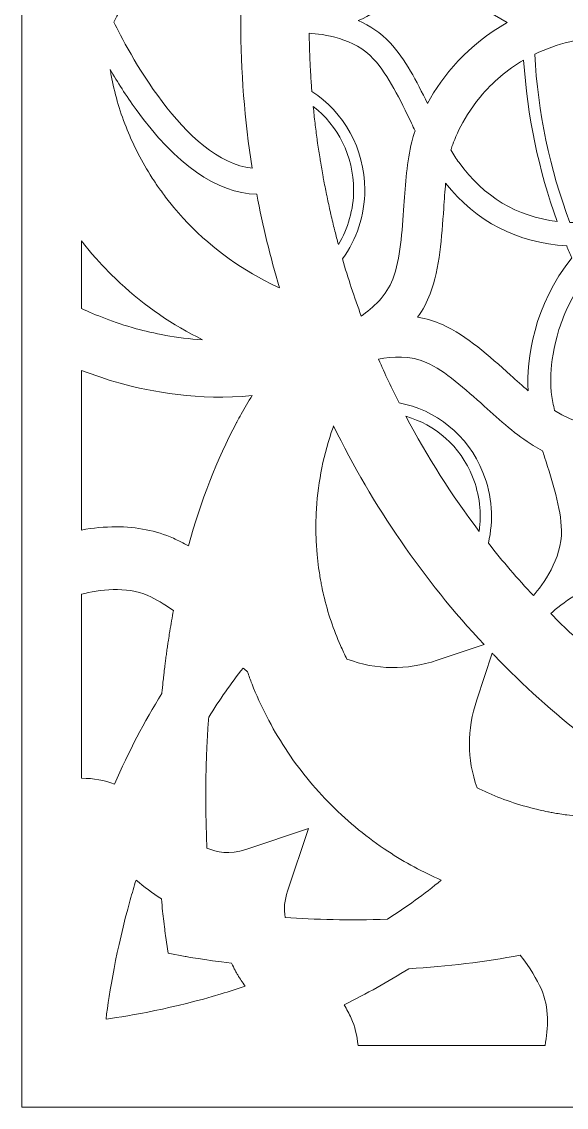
# Model space of a CAD drawing. Header units: millimetres. Extents: x -965 to 732, y -534 to 696.
# Drawn here: x -965.5 to -869.9, y -114.8 to 75.6 of the extents above; entities that cross this region are included whole.
import ezdxf

# ---------------------------------------------------------------- set-up
doc = ezdxf.new("R2010")
doc.units = ezdxf.units.MM
doc.header["$MEASUREMENT"] = 0
doc.layers.add('Layer 7', color=7, linetype='Continuous')

msp = doc.modelspace()

# ---------------------------------------------------------------- linework, layer by layer
at = {"layer": 'Layer 7', "lineweight": 0}
msp.add_lwpolyline([(-965.4706965423935, 266.0942050181481), (-965.4706965423935, -114.8244460361641), (-584.552153124355, -114.8244460361641), (-584.552153124355, 266.0942050181481), (-965.4706965423935, 266.0942050181481)], dxfattribs=at)
for points, knots in [([(-925.0057444213194, 49.92673102734071), (-936.8419024336896, 51.19279190708362), (-947.2144654808762, 71.29468364305146), (-949.2760014614241, 75.53365834128559), (-948.1321292770713, 77.89493981066991), (-945.0683704454497, 83.85833368714965), (-940.7584419170527, 89.51621277064037), (-934.1545261162044, 98.18566862133609), (-928.7254817458968, 100.7071128626965), (-925.0390255564641, 101.1336108248394), (-926.3588615174468, 92.75089800138804), (-927.029349379794, 84.23204682175458), (-927.029349379794, 75.63475032746652), (-927.029349379794, 66.9661555669442), (-926.3478395632458, 58.37729775633786), (-925.0057444213194, 49.92673102734071)], [0, 0, 0, 0, 1, 1, 1, 2, 2, 2, 3, 3, 3, 4, 4, 4, 5, 5, 5, 5]), ([(-894.4872018213622, 89.76635946557822), (-894.4062162906944, 89.6018051337281), (-894.318858692755, 89.44207290684255), (-894.235332946082, 89.27941297336984), (-894.216690343859, 89.24316107713223), (-894.1979616326194, 89.20690918089396), (-894.1791898668733, 89.17082950269268), (-891.1334278198444, 83.2942335155404), (-886.429292210751, 78.6592434472509), (-880.2449425961589, 75.50524236561306), (-887.1141172244645, 71.65582486114907), (-891.6071996324218, 66.13089810020034), (-894.2599601249984, 61.30276550635186), (-896.1325729218282, 65.16992146835912), (-898.1368464059462, 69.02071671709722), (-900.8077759011484, 71.93662636620637), (-902.4410917392086, 73.71994411221208), (-904.4119549246518, 74.96077504991806), (-906.3931511921629, 75.82358740216551), (-904.4095438721731, 76.68071655927436), (-902.4355807621063, 77.91586430184942), (-900.797098383016, 79.69461826994221), (-898.2442243503825, 82.46629531525707), (-896.2948023102161, 86.08915999549437), (-894.4872018213622, 89.76635946557822)], [0, 0, 0, 0, 1, 1, 1, 2, 2, 2, 3, 3, 3, 4, 4, 4, 5, 5, 5, 6, 6, 6, 7, 7, 7, 8, 8, 8, 8]), ([(-903.710683088659, 69.09106778414214), (-901.0709250576778, 66.20925730584351), (-899.0246303731745, 61.93790561714696), (-897.0458451581463, 57.80734217155813), (-896.8386668627865, 57.37490268722944), (-896.6302830411888, 56.94048269550551), (-896.4206075843301, 56.50606270377901), (-896.6635211218234, 55.80995740881647), (-896.8598496810151, 55.15759549458393), (-897.0069238823771, 54.56602654648698), (-897.8600920246973, 51.13329057620623), (-898.1222078730214, 47.19776405455123), (-898.3760572556994, 43.39183160377011), (-898.6812276126209, 38.80592367527719), (-898.9970754876748, 34.06390009861973), (-900.3262542770187, 30.48951479506235), (-901.4026169918975, 27.59375465597587), (-903.8729124770434, 25.38540280112178), (-905.8702972397851, 23.98802567015879), (-907.093389719954, 27.29908959915052), (-908.1908921985479, 30.64786927767378), (-909.1694781244038, 34.02876761960652), (-906.7099247391511, 37.41500472060581), (-905.2494081713362, 41.6157470152045), (-905.2494081713362, 46.16428363023731), (-905.2494081713362, 53.42215436213444), (-908.9615248478906, 59.80076591950736), (-914.5284512819728, 63.38798146662752), (-914.5425731607932, 63.56364386169488), (-914.5605484181307, 63.73853127560925), (-914.5740675338305, 63.91427977969254), (-914.5800521105236, 63.9920362222152), (-914.5859936327104, 64.06987877375315), (-914.5918921003911, 64.14772132529559), (-914.6666777818195, 65.14090272956545), (-914.7320345258674, 66.13580631417827), (-914.7873165148998, 67.13243207913727), (-914.7905886575555, 67.19081399279283), (-914.7936885821748, 67.2492820154643), (-914.7968746158107, 67.30775003813578), (-914.8519843868106, 68.32176982456664), (-914.8974068933808, 69.33751179133985), (-914.9323240998477, 70.35488982944202), (-914.933701844125, 70.39579161260528), (-914.9349073703663, 70.43677950478897), (-914.9362851146401, 70.47768128795224), (-914.9709870485683, 71.51142003932227), (-914.9956142274847, 72.54670875299702), (-915.0093916702365, 73.58371964701473), (-915.0095208337591, 73.59284720283736), (-915.009563888269, 73.60188864964343), (-915.009736106305, 73.61101620546671), (-912.5936893019862, 73.474275086168), (-907.0667820336397, 72.75517868361477), (-903.710683088659, 69.09106778414214)], [0, 0, 0, 0, 1, 1, 1, 2, 2, 2, 3, 3, 3, 4, 4, 4, 5, 5, 5, 6, 6, 6, 7, 7, 7, 8, 8, 8, 9, 9, 9, 10, 10, 10, 11, 11, 11, 12, 12, 12, 13, 13, 13, 14, 14, 14, 15, 15, 15, 16, 16, 16, 17, 17, 17, 18, 18, 18, 18]), ([(-869.2695733741319, 40.41073742864816), (-872.7695174323287, 49.79050656214336), (-874.8585221893608, 59.7174123908665), (-875.4257222855936, 69.93131957388368), (-873.5008843698339, 70.85613041850323), (-871.4451607479466, 71.58564601213665), (-869.257776438778, 72.10626113007075), (-869.257776438778, 72.10626113007075), (-862.6944610395345, 73.66784815681179), (-862.6944610395345, 73.66784815681179), (-862.4679943243241, 62.58225939278191), (-860.3263769577875, 51.82819034493164), (-856.4380381775546, 41.80742568747088), (-856.4380381775546, 41.80742568747088), (-861.3712237723738, 40.95641027058029), (-861.3712237723738, 40.95641027058029), (-864.1522436460534, 40.47669693581652), (-866.7848115740971, 40.29784850711357), (-869.2695733741319, 40.41073742864816)], [0, 0, 0, 0, 1, 1, 1, 2, 2, 2, 3, 3, 3, 4, 4, 4, 5, 5, 5, 6, 6, 6, 6]), ([(-877.3665334240379, 68.90524452504688), (-876.7375070534653, 59.12868504033693), (-874.7435666514115, 49.61665245643746), (-871.4711656711403, 40.59173858278208), (-878.5710694110031, 41.45343151780449), (-884.3467456300102, 44.90890026862301), (-888.7091145498761, 50.93282878418606), (-889.19924707572, 51.60955955028598), (-889.6687134374399, 52.35044153418829), (-890.12776060808, 53.13213919223794), (-889.7651555366917, 54.37228125781071), (-888.4382155817943, 58.23823169357698), (-885.0050490664254, 62.40220543783669), (-882.815081486742, 65.0582380730623), (-880.2591075294889, 67.22766865214773), (-877.3665334240379, 68.90524452504688)], [0, 0, 0, 0, 1, 1, 1, 2, 2, 2, 3, 3, 3, 4, 4, 4, 5, 5, 5, 5]), ([(-945.4079844092473, 60.25292436877136), (-938.3797664261933, 50.54327159041911), (-931.2517480922191, 45.5405099097111), (-924.2154358615517, 45.3696696196051), (-923.1699432293385, 39.81985735269149), (-921.8392575321908, 34.33462684866569), (-920.2160595036487, 28.93386929050451), (-920.7351246592701, 29.17299403124169), (-921.2469566574472, 29.41883527531891), (-921.7498333178373, 29.67087636863481), (-927.6200572377181, 32.59694688177187), (-932.7927981183591, 36.47064712908409), (-937.1013058479724, 41.15954144213213), (-937.1013058479724, 41.15954144213213), (-938.7421992795488, 43.02621271677806), (-938.7421992795488, 43.02621271677806), (-938.7421992795488, 43.02621271677806), (-940.2101858046017, 44.87161506418013), (-940.2101858046017, 44.87161506418013), (-940.4450912034979, 45.19994874672479), (-940.6858520155608, 45.52544083170206), (-940.94762342782, 45.87866002021867), (-941.1697846921694, 46.17831940003852), (-941.3916015204506, 46.47780656182522), (-941.6072184994957, 46.78194361054142), (-941.772892248568, 47.03355415876933), (-941.9399437419177, 47.28344252665426), (-942.1073396713355, 47.53307256749142), (-942.1073396713355, 47.53307256749142), (-942.1789823736383, 47.63976163978732), (-942.1789823736383, 47.63976163978732), (-942.4362761170006, 48.02389396547244), (-942.6925365521577, 48.40639021983115), (-942.920208793609, 48.7673592198937), (-944.6565110162288, 51.56865776711886), (-946.0824763408965, 54.39553069245304), (-947.1595279279121, 57.17168540665783), (-948.3395658994834, 60.19996732319829), (-949.2099558452398, 63.2223938265715), (-949.7489982928518, 66.16826941366045), (-949.8162063807681, 66.51830256853762), (-949.8753202210667, 66.86962735867233), (-949.9348215519473, 67.22086603979177), (-948.6815909157636, 65.07873201915382), (-947.1649527959943, 62.6801653453234), (-945.4079844092473, 60.25292436877136)], [0, 0, 0, 0, 1, 1, 1, 2, 2, 2, 3, 3, 3, 4, 4, 4, 5, 5, 5, 6, 6, 6, 7, 7, 7, 8, 8, 8, 9, 9, 9, 10, 10, 10, 11, 11, 11, 12, 12, 12, 13, 13, 13, 14, 14, 14, 15, 15, 15, 15]), ([(-907.2147819069359, 46.16428363023731), (-907.2147819069359, 42.63777494023616), (-908.1909783075678, 39.34401892369651), (-909.8758519196688, 36.55003964293187), (-910.0858072308314, 37.3268290870036), (-910.2916508364237, 38.10473794829716), (-910.4888835402982, 38.88479953502426), (-910.5074400335053, 38.95816441766971), (-910.5274173254923, 39.03118486424631), (-910.54584465517, 39.1046358559109), (-910.7757126765584, 40.01971638158731), (-910.9944295802233, 40.93772461385088), (-911.2066452530875, 41.85728280842429), (-911.2337265389929, 41.97447718082017), (-911.262573059754, 42.09115489911084), (-911.289309909591, 42.20834927150736), (-911.4944646430466, 43.10715519293632), (-911.6889418583698, 44.00854438488423), (-911.8772622789639, 44.91148353913812), (-911.9057643636531, 45.04805244040048), (-911.9359886286884, 45.1843630146144), (-911.964103222799, 45.32110413391246), (-912.1483334650782, 46.21706845777467), (-912.3223167343099, 47.11544383411949), (-912.4899279362701, 48.01528306375436), (-912.5164495135649, 48.15770737818719), (-912.5444779986593, 48.29978725655116), (-912.5706120853793, 48.44229768000056), (-912.735941398383, 49.34480628917031), (-912.8915403924433, 50.2493815147506), (-913.0402076106253, 51.15559281165987), (-913.0628973366538, 51.29388389326455), (-913.0867495344135, 51.43183053880423), (-913.109051769867, 51.5702077294287), (-913.2566426253302, 52.48597712724538), (-913.3946753798864, 53.40389925049302), (-913.5252166499457, 54.32328522703007), (-913.5432995435582, 54.45020991836844), (-913.5620713093039, 54.57704850068766), (-913.5798097668446, 54.70397319202731), (-913.709791328293, 55.63661995721129), (-913.8303870068672, 56.57116112077395), (-913.9428453833174, 57.50733835566687), (-913.9563644990169, 57.61996895015303), (-913.970400268821, 57.73259954463534), (-913.9836610574647, 57.84531624813808), (-914.0957749978467, 58.79716532415667), (-914.1986322188798, 59.75082268953738), (-914.2926202111464, 60.70628834427699), (-914.2944285005046, 60.72454345592162), (-914.2962152626117, 60.74279856756625), (-914.2980235519735, 60.76105367920832), (-910.0009467943909, 57.42734307869795), (-907.2147819069359, 52.12741917966606), (-907.2147819069359, 46.16428363023731)], [0, 0, 0, 0, 1, 1, 1, 2, 2, 2, 3, 3, 3, 4, 4, 4, 5, 5, 5, 6, 6, 6, 7, 7, 7, 8, 8, 8, 9, 9, 9, 10, 10, 10, 11, 11, 11, 12, 12, 12, 13, 13, 13, 14, 14, 14, 15, 15, 15, 16, 16, 16, 17, 17, 17, 18, 18, 18, 18]), ([(-876.5533629202057, 10.86544199548089), (-877.5734964468558, 11.73996517406161), (-878.6141239195974, 12.67553964583339), (-879.679723007324, 13.63574129651842), (-883.4202987140611, 17.0061343383544), (-887.2883157662383, 20.49122459108837), (-891.630965721169, 22.48817880874525), (-892.97495526147, 23.10601100708121), (-894.4284754716381, 23.54163652504548), (-895.974304548233, 23.79135267489856), (-895.0515603200241, 25.09977919109929), (-894.3217002903224, 26.47089307181941), (-893.794024232983, 27.89057243823218), (-892.0883768204795, 32.47828865608273), (-891.7353298500021, 37.77097939767002), (-891.3936492697904, 42.89369093932471), (-891.2920406295085, 44.42092046820617), (-891.190690316275, 45.90836763114876), (-891.05842686587, 47.3316635762819), (-885.7027473782076, 40.54610080366954), (-878.4733787310006, 36.81344712651666), (-869.8111990922557, 36.30815941364388), (-869.5174381801131, 35.59999885627539), (-869.2147219301802, 34.89562709565913), (-868.9049016863331, 34.19418304163068), (-875.5593634802723, 25.89611538207319), (-876.9414132061734, 16.3244953582772), (-876.5533629202057, 10.86544199548089)], [0, 0, 0, 0, 1, 1, 1, 2, 2, 2, 3, 3, 3, 4, 4, 4, 5, 5, 5, 6, 6, 6, 7, 7, 7, 8, 8, 8, 9, 9, 9, 9]), ([(-954.9729309842103, 37.18819356932686), (-954.8954759232465, 37.08563772985266), (-954.8194416610701, 36.98454574367174), (-954.7464212144935, 36.88698422719782), (-954.7095665551351, 36.83652434312329), (-954.6706452793658, 36.78683944020624), (-954.6368905446267, 36.74499045784977), (-953.9549071284806, 35.89535278523716), (-953.2743014566119, 35.08670300480438), (-952.6928933725428, 34.39938082959242), (-952.6515610442909, 34.35004036274358), (-952.6088509717656, 34.30138876803051), (-952.5830182666075, 34.27340333744211), (-952.1159629573701, 33.75743810644072), (-951.64133005462, 33.24887825091577), (-951.1629083551103, 32.73592683551682), (-951.1629083551103, 32.73592683551682), (-950.5529120773356, 32.0812399778189), (-950.5529120773356, 32.0812399778189), (-950.4984911784725, 32.02225530104286), (-950.442692535332, 31.9654233496965), (-950.3951603578449, 31.91926891648325), (-950.3951603578449, 31.91926891648325), (-948.2841116924151, 29.85282472195742), (-948.2841116924151, 29.85282472195742), (-948.2841116924151, 29.85282472195742), (-948.2083357572837, 29.7811820196543), (-948.2083357572837, 29.7811820196543), (-943.8792910270723, 25.77211839732135), (-938.9548024429912, 22.40189757351787), (-933.7114091137431, 19.82870181282857), (-938.382306642202, 20.10847000968059), (-942.4377399702942, 20.96869909140846), (-945.3669965170636, 21.77907105218357), (-949.3150088462132, 22.87110560818874), (-952.6451889770194, 24.22801150106875), (-954.9729309842103, 25.30196316346499), (-954.9729309842103, 25.30196316346499), (-954.9729309842103, 37.18819356932686), (-954.9729309842103, 37.18819356932686)], [0, 0, 0, 0, 1, 1, 1, 2, 2, 2, 3, 3, 3, 4, 4, 4, 5, 5, 5, 6, 6, 6, 7, 7, 7, 8, 8, 8, 9, 9, 9, 10, 10, 10, 11, 11, 11, 12, 12, 12, 13, 13, 13, 13]), ([(-871.9234532839301, 7.399381835545189), (-872.1547421041023, 8.365783335468903), (-872.3462485583319, 9.307643765495941), (-872.4692983438983, 10.21368284436949), (-872.5399077379926, 10.73292021802305), (-873.1027162743485, 15.46400794949962), (-871.1649189515034, 21.61787497200476), (-870.1938675646505, 24.70152498659704), (-868.7907211295371, 27.52822569389615), (-866.9742514119129, 30.0853190683705), (-862.639652650093, 21.35403694333134), (-857.0274113457116, 13.21794034511336), (-850.2370264681373, 5.905562605333976), (-857.8338222916975, 2.806843512732651), (-865.1043510491243, 3.301109271401546), (-871.9234532839301, 7.399381835545189)], [0, 0, 0, 0, 1, 1, 1, 2, 2, 2, 3, 3, 3, 4, 4, 4, 5, 5, 5, 5]), ([(-884.5139047596274, -3.441829537698166), (-887.1723915018451, 3.181676064559416), (-892.8595691784362, 7.578402482284489), (-899.2371904821106, 8.759473762064639), (-900.5005389278126, 11.27024048529003), (-901.7008771001879, 13.82018681133956), (-902.825137955877, 16.41534037141365), (-900.4598954716977, 16.88644280445999), (-897.2091078547396, 17.12978688704188), (-894.4732521605779, 15.87233690901319), (-891.0912344014198, 14.31720805855991), (-887.6262075496935, 11.19480898623404), (-884.2751890367236, 8.175482407480494), (-881.4942122175537, 5.669451680197318), (-878.6185154794746, 3.078345243930954), (-875.6687649866095, 1.275222423970134), (-875.1312725013106, 0.9467165233897622), (-874.589560674167, 0.6392212230054742), (-874.0450933584763, 0.3455894743892457), (-873.9285017492009, -0.01779057815526942), (-873.8114795948375, -0.3809123036442958), (-873.6948018765462, -0.7422257397750609), (-872.2822695585621, -5.114669414651888), (-870.8222050630865, -9.635995580249938), (-870.7295517605908, -13.60476018253947), (-870.6125296062277, -18.62241872322081), (-874.0444044863392, -23.18421612689799), (-875.6632540095108, -25.05071518351206), (-878.4276548428714, -22.09545371354819), (-881.0571659008058, -19.03324484423677), (-883.5536600544331, -15.87235504122317), (-882.6298394635124, -11.86354974593864), (-882.872516201205, -7.531318982091232), (-884.5139047596274, -3.441829537698166)], [0, 0, 0, 0, 1, 1, 1, 2, 2, 2, 3, 3, 3, 4, 4, 4, 5, 5, 5, 6, 6, 6, 7, 7, 7, 8, 8, 8, 9, 9, 9, 10, 10, 10, 11, 11, 11, 11]), ([(-954.9729309842103, 14.45799630166633), (-952.7478309255106, 13.60103936258998), (-950.4825179557839, 12.84818822529766), (-948.2123828810921, 12.21769800143462), (-942.6774674741519, 10.68056593557433), (-934.3706166948444, 9.150667027157994), (-925.0306299272881, 10.03715935912937), (-925.6858334390873, 8.970871399265702), (-926.3292400155324, 7.888653271219589), (-926.9478902495354, 6.773627607624365), (-927.2083269720234, 6.30640008035132), (-927.4629082813481, 5.831767177601178), (-927.7167576640222, 5.356273184678266), (-927.7381127002868, 5.316060273647569), (-927.7599843906521, 5.276622343778203), (-927.7812533179006, 5.236409432747505), (-931.2086505291154, -1.207558868670066), (-934.0310027310433, -8.412386445980761), (-936.2221327824616, -16.31796920517964), (-937.1093139865732, -15.82378955552667), (-937.9807372405348, -15.38497800392617), (-938.85371045681, -14.99705688148498), (-941.860981773154, -13.66047271666014), (-945.2574658472006, -12.98279475137537), (-948.9487871961013, -12.98279475137537), (-950.8785763803488, -12.98279475137537), (-952.8989091961713, -13.17722891218871), (-954.9729309842103, -13.55206146401869), (-954.9729309842103, -13.55206146401869), (-954.9729309842103, 14.45799630166633), (-954.9729309842103, 14.45799630166633)], [0, 0, 0, 0, 1, 1, 1, 2, 2, 2, 3, 3, 3, 4, 4, 4, 5, 5, 5, 6, 6, 6, 7, 7, 7, 8, 8, 8, 9, 9, 9, 10, 10, 10, 10]), ([(-898.0237206846103, 6.404133814864156), (-892.9275953020151, 4.9634438482553), (-888.503701489368, 1.198413180637453), (-886.329685605115, -4.218016218649401), (-885.0718911910212, -7.351695572231441), (-884.7344514799058, -10.64192111906344), (-885.1732845587611, -13.77749487102352), (-890.0006852259633, -7.429107578685896), (-894.2913899162716, -0.6896131302702053), (-898.0237206846103, 6.404133814864156)], [0, 0, 0, 0, 1, 1, 1, 2, 2, 2, 3, 3, 3, 3]), ([(-913.7848353367744, -10.67360923738814), (-913.5595741478054, -5.872342656906212), (-912.6690777465355, -1.104744702142956), (-911.1229472883784, 3.55693916147417), (-910.9961948150755, 3.941502032243419), (-910.8639313646702, 4.32761486532635), (-910.7261569371668, 4.714244352510633), (-903.8508255141354, -9.362685559689524), (-894.9778940558203, -22.23727526486052), (-884.3154450022602, -33.64353400890633), (-884.3154450022602, -33.64353400890633), (-892.5504808612326, -36.39015333021995), (-892.5504808612326, -36.39015333021995), (-897.9608826293164, -38.19517054855689), (-903.1504147683085, -38.12421671839211), (-908.3877374118439, -36.17987511024073), (-908.7797487126037, -35.40196624894716), (-909.161900530891, -34.61105492605574), (-909.5233861850571, -33.79577475129886), (-910.7333900946111, -31.07714086057364), (-911.7322546940161, -28.08123593449878), (-912.4896696092181, -24.90381320018545), (-912.5974780987423, -24.43451905649801), (-912.6925424537205, -23.96221109721133), (-912.7982843268275, -23.43582667512911), (-912.8582162027928, -23.13616729530605), (-912.9188369508946, -22.83607737039822), (-912.9818687514761, -22.5368485356638), (-913.0452449881294, -22.17019634047033), (-913.1013880673383, -21.79992756655392), (-913.1654531761284, -21.3802322167676), (-913.2253850520902, -20.98740288034464), (-913.2856613641238, -20.59422910785667), (-913.3521375253932, -20.20174420750577), (-913.3521375253932, -20.20174420750577), (-913.6255336549737, -17.86328162767322), (-913.6255336549737, -17.86328162767322), (-913.6255336549737, -17.86328162767322), (-913.7875047163091, -15.4936475836199), (-913.7875047163091, -15.4936475836199), (-913.8609557079704, -13.88495892447627), (-913.8599223997652, -12.27738968255449), (-913.7848353367744, -10.67360923738814)], [0, 0, 0, 0, 1, 1, 1, 2, 2, 2, 3, 3, 3, 4, 4, 4, 5, 5, 5, 6, 6, 6, 7, 7, 7, 8, 8, 8, 9, 9, 9, 10, 10, 10, 11, 11, 11, 12, 12, 12, 13, 13, 13, 14, 14, 14, 14]), ([(-954.9729309842103, -57.0979942201535), (-954.9729309842103, -57.0979942201535), (-954.9729309842103, -24.81262375098015), (-954.9729309842103, -24.81262375098015), (-951.9017667771084, -24.0370398331494), (-947.149065682322, -23.3446372259238), (-943.3210462686293, -25.04666805970306), (-941.9501476604551, -25.65588935632094), (-940.4750571414803, -26.51603232903352), (-938.8368761439486, -27.65766567893981), (-939.0615776243069, -28.85905868677578), (-939.2749127143924, -30.07233473898518), (-939.4740398166448, -31.29887157983832), (-939.5028002283861, -31.47513673802617), (-939.530441222906, -31.65226298638742), (-939.5585988715266, -31.82895868966069), (-939.6302415738297, -32.27999772170286), (-939.7005926408714, -32.73215617096687), (-939.76870487347, -33.18620901861276), (-939.8115010550121, -33.47071321140636), (-939.8533500373682, -33.75599238535679), (-939.8947254201264, -34.04170210439585), (-939.9457450128116, -34.39466296585697), (-939.995516024749, -34.74848491749022), (-940.0443398374939, -35.10308185027774), (-940.0916997969485, -35.44605406574666), (-940.1385431023024, -35.78945682630101), (-940.183879499853, -36.13423733113139), (-940.224307683422, -36.44233539463681), (-940.263142850175, -36.75155287536536), (-940.301978016928, -37.0608564651124), (-940.3487352132621, -37.43319185544192), (-940.3956646276325, -37.80535502773765), (-940.4400968805003, -38.17975703447964), (-940.4760043406696, -38.48217190285158), (-940.509543802866, -38.78587840648042), (-940.5439013007224, -39.08924047404106), (-940.586137773657, -39.46286749962877), (-940.6293645002869, -39.835633435045), (-940.6693190842615, -40.21115485901075), (-940.7086709051191, -40.58099308784173), (-940.7446644743012, -40.95246738799976), (-940.7817344062021, -41.32351114307173), (-940.8108823085215, -41.61550682036348), (-940.8423982088141, -41.90543588124212), (-940.8701253123498, -42.198550975757), (-943.9522253646327, -47.17298278980968), (-946.7224385566539, -52.49142012753655), (-949.1760719469746, -58.10865575491307), (-950.9385082563142, -57.43864149215767), (-952.8658863880792, -57.09764978408465), (-954.9347416350876, -57.09764978408465), (-954.9473996606143, -57.09764978408465), (-954.9602299041771, -57.09790811113628), (-954.9729309842103, -57.0979942201535)], [0, 0, 0, 0, 1, 1, 1, 2, 2, 2, 3, 3, 3, 4, 4, 4, 5, 5, 5, 6, 6, 6, 7, 7, 7, 8, 8, 8, 9, 9, 9, 10, 10, 10, 11, 11, 11, 12, 12, 12, 13, 13, 13, 14, 14, 14, 15, 15, 15, 16, 16, 16, 17, 17, 17, 18, 18, 18, 18]), ([(-831.8744507703923, -53.40917003274848), (-831.8758285146696, -53.45403283070483), (-831.8760007327021, -53.49958450079823), (-831.8777229130441, -53.54436118973672), (-831.9212940757426, -54.64009843348011), (-832.0602740294875, -55.68356750378943), (-832.2302532294204, -56.59873413848562), (-835.3963095734642, -55.13169481261862), (-838.4943613211842, -53.54212235528983), (-841.5297472316425, -51.84629137074862), (-842.2100945764628, -47.90155118425505), (-844.0142722318801, -44.12489579931603), (-846.9619561083309, -41.08283644002535), (-851.7847284158587, -36.10573524643907), (-858.508142005311, -34.2661022031922), (-864.7416383414653, -35.55239870197757), (-867.4453107904521, -33.2114389606465), (-870.0758982111016, -30.76602898146897), (-872.6205918871018, -28.20471626514991), (-870.8428712272108, -26.56416726964459), (-866.5561060244366, -23.13005355508715), (-861.8148574289357, -23.13005355508715), (-861.7249596149911, -23.13005355508715), (-861.6340284928382, -23.1313451903447), (-861.5437862428215, -23.13401456987894), (-857.7074573089694, -23.2408758602112), (-853.3410412652988, -24.76414437430343), (-849.1182550622988, -26.23729744039062), (-848.6764296950948, -26.39151869017712), (-848.2324516024606, -26.54608437603246), (-847.7876124196574, -26.69987508073481), (-847.4808921004261, -27.3771225009348), (-847.1708135295264, -27.98815208691479), (-846.8677097890159, -28.51875585084109), (-845.1248632810889, -31.57002887497226), (-842.6201241890665, -34.54475098281853), (-840.1959831371306, -37.42354764551665), (-837.277920762594, -40.88978002348549), (-834.260316364186, -44.47380953697007), (-832.7579292867634, -47.97190225129933), (-832.0959231626047, -49.51239256882964), (-831.8658398686741, -51.21011795174888), (-831.8653232145696, -52.83206739954073), (-831.8653232145696, -52.88528277216415), (-831.8637732522598, -52.93901479889085), (-831.8642899063643, -52.99205795347984), (-831.8654954326056, -53.1319851064135), (-831.8699731014988, -53.2706206240896), (-831.8744507703923, -53.40917003274848)], [0, 0, 0, 0, 1, 1, 1, 2, 2, 2, 3, 3, 3, 4, 4, 4, 5, 5, 5, 6, 6, 6, 7, 7, 7, 8, 8, 8, 9, 9, 9, 10, 10, 10, 11, 11, 11, 12, 12, 12, 13, 13, 13, 14, 14, 14, 15, 15, 15, 16, 16, 16, 16]), ([(-869.7826970075666, -63.53903481498712), (-870.1808651030556, -63.4727308717512), (-870.5807553788867, -63.41271288676924), (-870.9989007663594, -63.35036995832383), (-870.9989007663594, -63.35036995832383), (-871.0378220421287, -63.34460065417185), (-871.0378220421287, -63.34460065417185), (-871.4049908914296, -63.28974921022203), (-871.7714708685902, -63.23506998430663), (-872.1372619736138, -63.17272705586058), (-872.4162551893094, -63.11512012336058), (-872.6962817132098, -63.05957980727306), (-872.9973188373064, -62.9999062583606), (-872.9973188373064, -62.9999062583606), (-873.1151159728227, -62.97657071470169), (-873.1151159728227, -62.97657071470169), (-873.5835490263373, -62.88374519417063), (-874.0509487716432, -62.79143632774349), (-874.4825271658026, -62.69378870224979), (-877.7112708743595, -61.9355988058909), (-880.7388639187628, -60.93828416879612), (-883.4812638982318, -59.72914134941293), (-883.4812638982318, -59.72914134941293), (-883.4829860785741, -59.72836636825802), (-883.4829860785741, -59.72836636825802), (-884.181157989951, -59.42173215804457), (-884.8615483892809, -59.0984789075129), (-885.5337153774637, -58.7681647175717), (-887.3314133293424, -53.67274973436706), (-887.352983638149, -48.61858097039646), (-885.5942500165498, -43.34638417490069), (-885.5942500165498, -43.34638417490069), (-882.8701051487257, -35.17868556737265), (-882.8701051487257, -35.17868556737265), (-882.7485192164531, -35.30776298413877), (-882.6274499382846, -35.43727094599288), (-882.5040987711596, -35.56488450946895), (-872.3807782742243, -46.03729096209043), (-860.9623781587558, -54.93312741897842), (-848.5216917912038, -62.04495725772234), (-853.9224493493647, -63.55522331021928), (-859.4389374266271, -64.20207424735084), (-864.9378592643856, -63.96889102880006), (-864.9378592643856, -63.96889102880006), (-867.4253765529716, -63.80769494861996), (-867.4253765529716, -63.80769494861996), (-867.4253765529716, -63.80769494861996), (-869.7826970075666, -63.53903481498712), (-869.7826970075666, -63.53903481498712)], [0, 0, 0, 0, 1, 1, 1, 2, 2, 2, 3, 3, 3, 4, 4, 4, 5, 5, 5, 6, 6, 6, 7, 7, 7, 8, 8, 8, 9, 9, 9, 10, 10, 10, 11, 11, 11, 12, 12, 12, 13, 13, 13, 14, 14, 14, 15, 15, 15, 16, 16, 16, 16]), ([(-918.8109756156509, -76.90134599352398), (-918.8109756156509, -76.90134599352398), (-915.1461758440413, -65.91194100169389), (-915.1461758440413, -65.91194100169389), (-915.1461758440413, -65.91194100169389), (-926.1347197456993, -69.57777408150885), (-926.1347197456993, -69.57777408150885), (-929.0386602414158, -70.54650052489731), (-931.2604020484474, -70.06988711474999), (-932.9546830706781, -69.35587114421038), (-933.1241886710164, -65.59049604052305), (-933.1899329056426, -61.84415102963525), (-933.1476103236919, -58.13819114780937), (-933.1462756339241, -58.02168564755119), (-933.1445534535821, -57.90423294810432), (-933.1430034912726, -57.78721079374287), (-933.1318523735455, -56.944031297418), (-933.1150180606842, -56.10300452652218), (-933.0928880432663, -55.2643026990911), (-933.0894867370886, -55.13591415446076), (-933.0863437579626, -55.0080422639337), (-933.0827271792386, -54.87905095618287), (-933.0581861093417, -54.01701358509289), (-933.027789626271, -53.15755948451929), (-932.9917099480691, -52.30077476347801), (-932.9879642058225, -52.21216858478974), (-932.984821226693, -52.12450960529016), (-932.9809463209207, -52.0356450995496), (-932.9406903553839, -51.11109258198043), (-932.8938901045435, -50.18955388001241), (-932.8400719687974, -49.27197619283491), (-932.8388664425561, -49.25079337460632), (-932.8378331343508, -49.23004110146316), (-932.8365845536032, -49.20894439225179), (-932.7807428559528, -48.26277851136732), (-932.7176249463519, -47.32048753625614), (-932.647403042836, -46.38250201200496), (-930.7491297588809, -43.32976513458311), (-928.729141379127, -40.44296033328612), (-926.6202023846175, -37.75722008712851), (-926.353006104276, -37.97955356951304), (-926.092354109242, -38.19430945838476), (-925.8371700368004, -38.40260717096744), (-925.5925343189613, -39.10577340534208), (-925.3403640621228, -39.8071313503546), (-925.0708858928249, -40.50160057399267), (-925.0708858928249, -40.50160057399267), (-925.0467753680126, -40.56325463030102), (-925.0467753680126, -40.56325463030102), (-923.5522672656615, -44.39088655341592), (-921.5831262605566, -48.20009114685305), (-919.1934288155, -51.88615984570789), (-919.1934288155, -51.88615984570789), (-919.1875734023293, -51.89502907447825), (-919.1875734023293, -51.89502907447825), (-916.8870848990803, -55.39157182649832), (-914.1746508575937, -58.73070729509438), (-911.1139919505921, -61.83261242133194), (-908.050233118967, -64.86752473219588), (-904.7229806947441, -67.57883935645928), (-901.2159326426289, -69.89672188118116), (-898.1542404274181, -71.88988730207939), (-895.004028142537, -73.59200424487521), (-891.8255721000149, -74.97164291829428), (-894.7574119173033, -77.39759225959004), (-897.9293236745178, -79.6963585824958), (-901.2861976006546, -81.82747064893309), (-907.9238681362422, -82.06160106667257), (-914.0525913257262, -81.86759745094335), (-919.2292932211593, -81.51592822473914), (-919.4784066078884, -80.0168563444773), (-919.3432154509034, -78.49711830009016), (-918.8109756156509, -76.90134599352398)], [0, 0, 0, 0, 1, 1, 1, 2, 2, 2, 3, 3, 3, 4, 4, 4, 5, 5, 5, 6, 6, 6, 7, 7, 7, 8, 8, 8, 9, 9, 9, 10, 10, 10, 11, 11, 11, 12, 12, 12, 13, 13, 13, 14, 14, 14, 15, 15, 15, 16, 16, 16, 17, 17, 17, 18, 18, 18, 19, 19, 19, 20, 20, 20, 21, 21, 21, 22, 22, 22, 23, 23, 23, 24, 24, 24, 24]), ([(-930.4588993164427, -94.93266030213975), (-938.9316391173647, -97.474426271556), (-946.2343726472204, -98.74436205707478), (-950.6738091374716, -99.35005288399014), (-950.0927454894743, -94.75665347100355), (-948.8730973699934, -87.20067332159256), (-946.425534665382, -78.43322540933492), (-946.0985787271114, -77.26179833948133), (-945.7544870944207, -76.10234042301711), (-945.4006651427868, -74.95020177301406), (-943.9950646006841, -76.13971173647785), (-942.5311251994361, -77.29064486023992), (-940.9462456835461, -78.23948012065735), (-940.8063185306121, -79.80416707201805), (-940.6672094133411, -81.11913787352759), (-940.5488956237201, -82.14435183219229), (-940.3743957003842, -83.66193715114974), (-940.245705774193, -84.54369348717634), (-940.2270631719731, -84.66906821620488), (-940.2270631719731, -84.66906821620488), (-939.7665521480398, -87.76399851205012), (-939.7665521480398, -87.76399851205012), (-939.7665521480398, -87.76399851205012), (-936.7923466942981, -88.34092892722344), (-936.7923466942981, -88.34092892722344), (-936.564243907758, -88.3852750710765), (-933.5756582481437, -88.95635007308066), (-928.6599527838164, -89.53414157842612), (-928.1954807450909, -90.49227661269997), (-927.7689827829487, -91.21550624807942), (-927.5348523652095, -91.61169383617047), (-927.1553699264535, -92.25389488637447), (-926.7313691258105, -92.89299601195879), (-926.2368450400858, -93.57256837562288), (-927.6336194079275, -94.04642629721938), (-929.0379713692787, -94.50650677606633), (-930.4588993164427, -94.93266030213975)], [0, 0, 0, 0, 1, 1, 1, 2, 2, 2, 3, 3, 3, 4, 4, 4, 5, 5, 5, 6, 6, 6, 7, 7, 7, 8, 8, 8, 9, 9, 9, 10, 10, 10, 11, 11, 11, 12, 12, 12, 12]), ([(-873.6113191843798, -103.9645490061881), (-873.6113191843798, -103.9645490061881), (-906.4288433797867, -103.9645490061881), (-906.4288433797867, -103.9645490061881), (-906.5931393845849, -102.2511517821406), (-906.9955698764248, -100.6583071821584), (-907.6364362368614, -99.2164977983283), (-907.9857805196021, -98.43075301646901), (-908.4050453242999, -97.64173609195628), (-908.8962972673688, -96.83394740169626), (-904.9494043554446, -94.90062774774492), (-901.1557854941215, -92.79285122496655), (-897.5418330971609, -90.50588183741574), (-890.6619378962204, -90.12011344040423), (-884.1320327956439, -89.3197301256226), (-877.959480116409, -88.12023151616532), (-876.2388927894259, -90.3994510921689), (-875.0466703919225, -92.32605424277958), (-874.2505925280002, -94.11660514622989), (-872.8439156231827, -97.28162818206778), (-873.0566048956409, -101.0282315200072), (-873.6113191843798, -103.9645490061881)], [0, 0, 0, 0, 1, 1, 1, 2, 2, 2, 3, 3, 3, 4, 4, 4, 5, 5, 5, 6, 6, 6, 7, 7, 7, 7])]:
    msp.add_open_spline(points, degree=3, knots=knots, dxfattribs=at)

doc.saveas('drawing.dxf')
